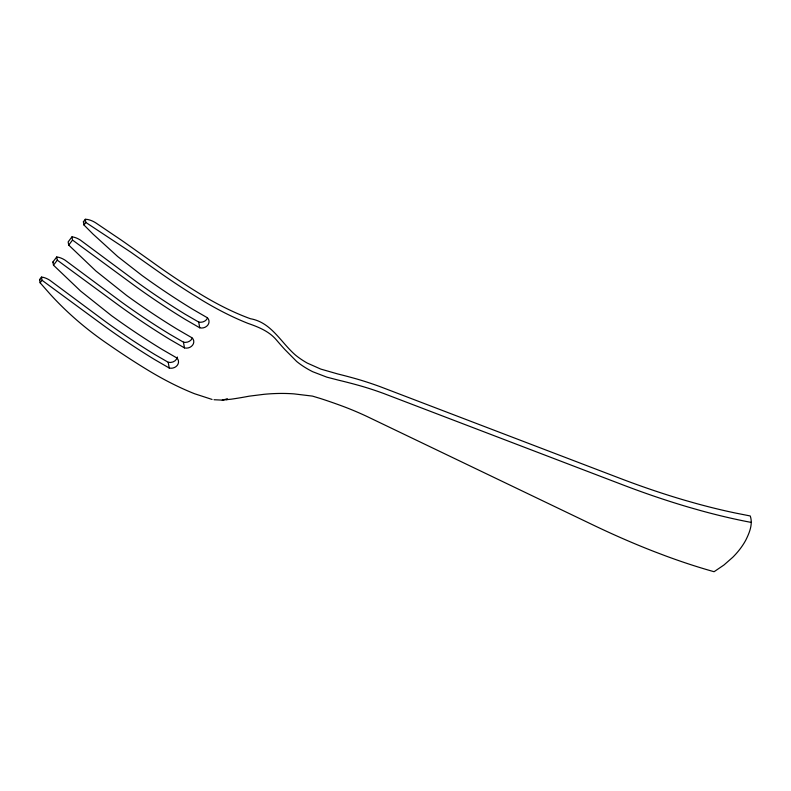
<?xml version="1.0" encoding="UTF-8"?>
<svg xmlns="http://www.w3.org/2000/svg" width="791" height="791" viewBox="0 0 791 791"><rect width="100%" height="100%" fill="white"/><g stroke="black" fill="none" stroke-linecap="round" stroke-linejoin="round"><path stroke-width="1.19" d="M199.747 327.81L198.689 322.056L185.163 314.225A286.747 106.221 37.2 0 1 136.438 281.734L80.366 240.088A10.926 4.38 31.9 0 0 76.846 238.21L75.966 237.854A10.936 4.41 31.4 0 0 71.951 236.875L72.535 240.069L134.411 285.531A298.266 110.493 37.2 0 0 185.104 319.327L199.747 327.81A7.04 6.012 -11.7 0 0 207.825 325.071A7.04 6.012 -11.7 0 0 207.371 317.755L192.727 309.281A298.266 110.493 37.2 0 1 142.034 275.486L117.681 256.531L92.972 234.047L83.975 224.99L83.391 221.796L85.299 219.285A11.163 4.766 26.5 0 1 90.461 220.264L91.39 220.61A11.104 4.697 27.5 0 1 95.879 222.953L115.268 236.054A379.512 351.659 47.9 0 1 127.48 244.449L151.684 261.623A286.747 106.221 37.2 0 0 200.42 294.123A144.13 53.392 37.2 0 0 250.44 318.733C271.362 322.323 280.795 342.434 295.498 355.11A188.288 118.264 -34 0 0 307.284 363.089L320.79 369.09L337.747 373.955A498.478 191.462 34.9 0 1 353.557 378.088A238.971 91.786 34.9 0 1 380.491 386.799L619.61 478.179A575.739 221.134 34.9 0 0 685.046 500.337L695.536 503.313A575.324 220.976 34.9 0 0 736.134 513.171L750.264 515.969C753.042 524.215 749.463 532.699 745.824 540.065A55.983 33.647 -35.4 0 1 732.773 557.269L723.992 564.972L714.085 571.715A586.823 209.032 39.5 0 1 665.577 555.895L655.472 552.069A586.962 209.081 39.5 0 1 592.439 524.68L366.48 416.234A228.026 81.226 39.5 0 0 342.187 406.05A485.259 172.853 39.5 0 0 320.543 398.545L312.455 396.103L293.975 393.878A195.535 122.813 -34 0 0 264.075 394.304L249.165 396.172A296.032 144.269 8.8 0 1 231.308 399.178L222.251 400.117L214.025 399.732M226.76 399.762L227.422 398.822L222.251 400.117M212.067 399.435L194.576 393.74A155.619 57.644 37.2 0 1 146.978 369.595A298.266 110.493 37.2 0 1 108.832 344.698C87.494 330.262 67.759 313.473 50.387 294.42L40.133 282.792L39.55 279.599L41.458 277.087A10.936 4.41 31.4 0 1 45.473 278.066L46.353 278.422A10.926 4.38 31.9 0 1 49.863 280.301L105.935 321.947A286.747 106.221 37.2 0 0 154.67 354.437L168.196 362.268L169.244 368.023A7.04 6.012 -11.7 0 0 177.322 365.284A7.04 6.012 -11.7 0 0 176.868 357.967L162.224 349.493A298.266 110.493 37.2 0 1 111.541 315.688L80.672 291.118L53.481 265.193L52.888 262.009L56.705 256.986A10.936 4.41 31.4 0 1 60.719 257.965L61.599 258.321A10.926 4.38 31.9 0 1 65.109 260.199L121.181 301.836A286.747 106.221 37.2 0 0 169.917 334.326L183.443 342.167L184.501 347.911A7.04 6.012 -11.7 0 0 192.579 345.183A7.04 6.012 -11.7 0 0 192.124 337.866L177.481 329.382A298.266 110.493 37.2 0 1 126.787 295.587L95.919 271.016L68.728 245.091L68.145 241.908L71.951 236.875M40.133 282.792L42.042 280.281L41.458 277.087M53.481 265.193L57.288 260.17L56.705 256.986M68.728 245.091L72.535 240.069M83.975 224.99L85.883 222.479L85.299 219.285M184.501 347.911L169.857 339.438A298.266 110.493 37.2 0 1 119.164 305.642L57.288 260.17M169.244 368.023L154.601 359.539A298.266 110.493 37.2 0 1 103.908 325.744L42.042 280.281M85.883 222.479L130.713 252.111L162.204 274.329A298.266 110.493 37.2 0 0 200.35 299.225A155.619 57.644 37.2 0 0 247.949 323.371C258.291 326.96 269.069 331.241 276.316 339.843A296.032 51.899 62.1 0 0 284.681 349.345L296.665 361.477A188.812 118.591 -34 0 0 312.791 371.75L326.831 377.149L338.855 380.253A485.269 186.389 34.9 0 1 358.007 385.187A228.026 87.583 34.9 0 1 383.724 393.503L622.675 484.814A586.962 225.445 34.9 0 0 689.357 507.387L700.065 510.432A586.823 225.395 34.9 0 0 751.45 522.456M83.391 221.796A10.936 3.648 42.8 0 1 84.024 222.014M39.55 279.599A11.163 3.362 47.3 0 1 40.133 279.866M52.888 262.009A10.936 3.648 42.8 0 1 53.521 262.216M207.489 318.12A7.04 6.012 -11.7 0 1 198.689 322.056M177.402 357.048A7.04 6.012 -11.7 0 1 168.196 362.268M192.233 338.232A7.04 6.012 -11.7 0 1 183.443 342.167"/></g></svg>
